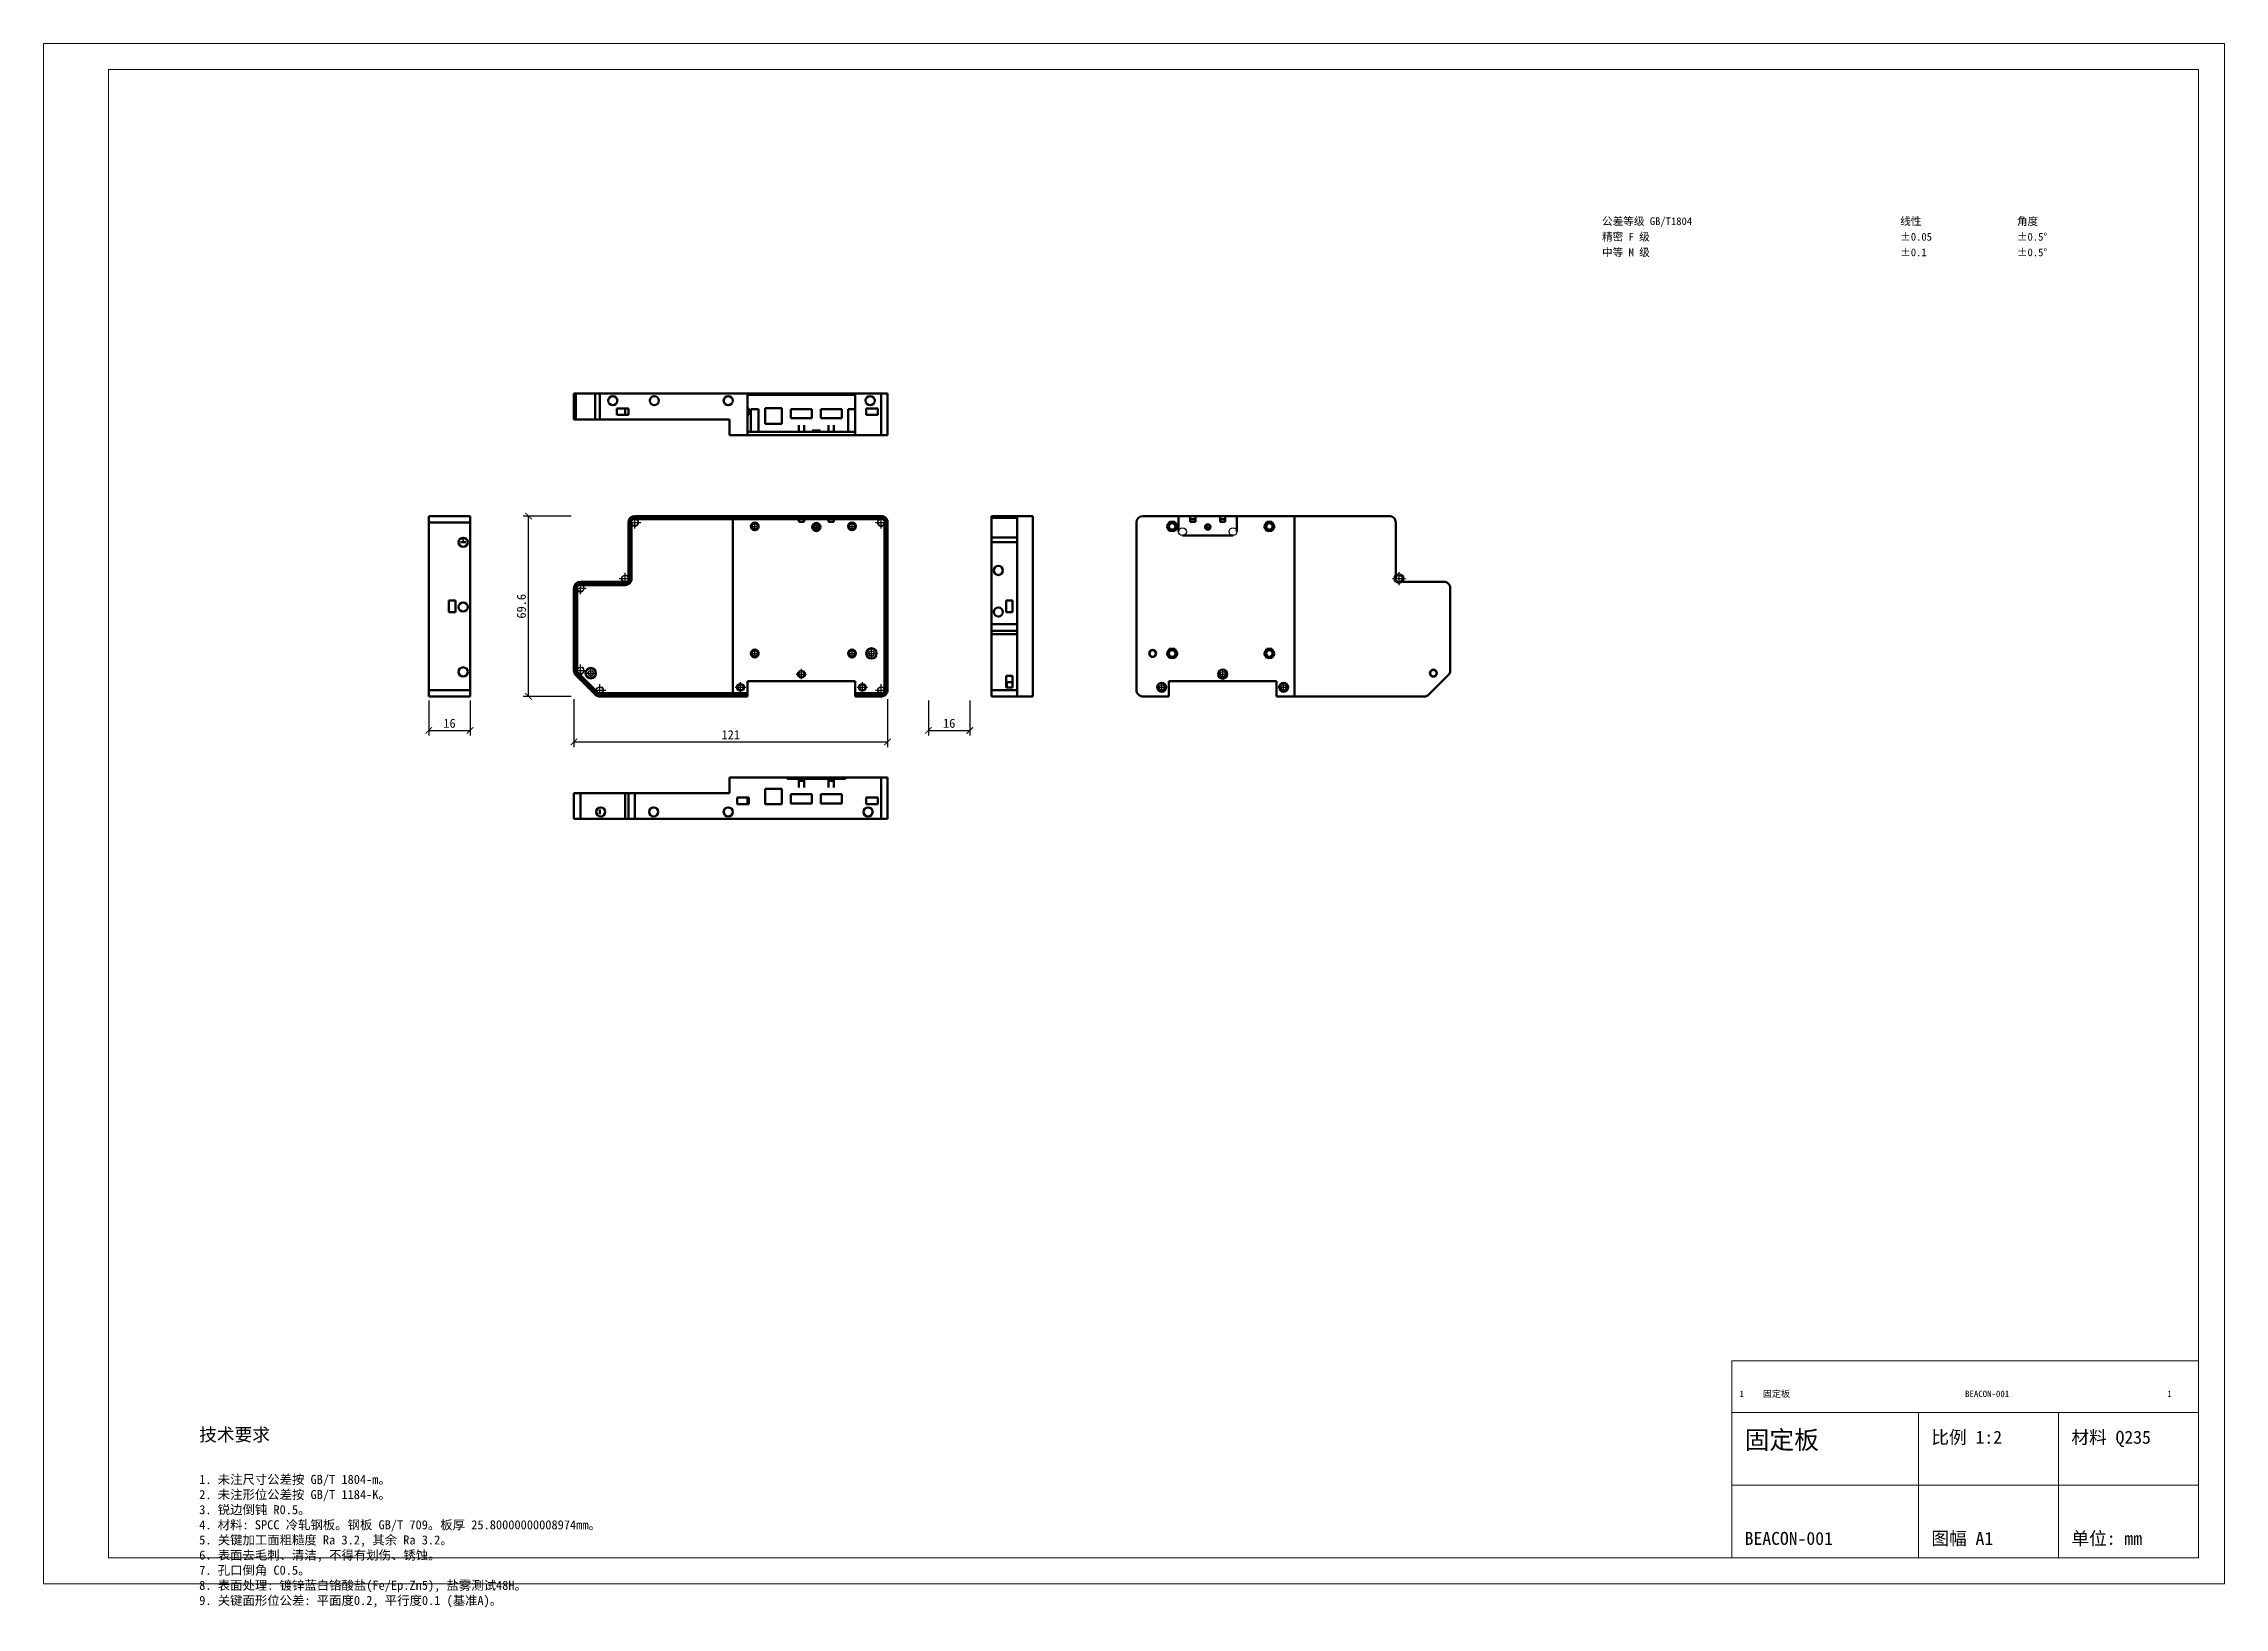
# Model space of a CAD drawing. Header units: metres. Extents: x 0 to 841, y -9 to 594.
import ezdxf

# ---------------------------------------------------------------- set-up
doc = ezdxf.new("R2010")
doc.units = ezdxf.units.M
for name, color, linetype, lineweight in [('BOM', 7, 'CONTINUOUS', 13), ('DIM', 2, 'CONTINUOUS', 18), ('FRAME', 7, 'CONTINUOUS', 13), ('HOLE', 7, 'CONTINUOUS', 50), ('OUTLINE', 7, 'CONTINUOUS', 50), ('TECH', 5, 'CONTINUOUS', 13), ('TEXT', 7, 'CONTINUOUS', 13), ('TITLE', 7, 'CONTINUOUS', 13)]:
    doc.layers.add(name, color=color, linetype=linetype, lineweight=lineweight)
doc.styles.add('SimSun', font='simsun.ttc')
doc.dimstyles.new('GB_DIM', dxfattribs={"dimtxt": 3.5, "dimasz": 2.5, "dimexe": 2, "dimexo": 1, "dimgap": 1, "dimtad": 1, "dimdec": 1, "dimzin": 12, "dimdsep": 46, "dimtxsty": 'SimSun', "dimblk": 'ARCHTICK', "dimcen": 2.5, "dimclrd": 2, "dimclre": 2, "dimclrt": 7, "dimadec": 0, "dimazin": 3, "dimtfac": 1, "dimtmove": 2, "dimatfit": 3})

# ---------------------------------------------------------------- blocks, each defined once
blk = doc.blocks.new('_ARCHTICK')
at = {"color": 0, "linetype": 'BYBLOCK', "const_width": 0.15}
blk.add_lwpolyline([(-0.5, -0.5), (0.5, 0.5)], dxfattribs=at)

msp = doc.modelspace()

# ---------------------------------------------------------------- linework, layer by layer
for centre, radius in [((228, 409.3), 1.25), ((274.25, 407.8), 1), ((298, 407.55), 1.125), ((298, 407.55), 0.75), ((311.75, 407.8), 1), ((323, 409.3), 1.25), ((439.2, 405.8), 1.5), ((448.95, 407.55), 0.75), ((458.7, 405.8), 1.5), ((224.25, 387.7), 1.25), ((522.7, 387.7), 1.875), ((522.7, 387.7), 1.25), ((207, 383.95), 1.25), ((207, 352.225), 1.25), ((274.25, 358.8), 1), ((311.75, 358.8), 1), ((319.25, 358.8), 1), ((211, 351.2), 1), ((214.5245, 344.7), 1.25), ((268.75, 345.75), 1.5), ((268.75, 345.75), 1), ((292.25, 350.8255), 1.5), ((292.25, 350.8255), 1), ((315.75, 345.75), 1.5), ((315.75, 345.75), 1), ((323, 344.7), 1.25), ((431.2, 345.75), 1), ((454.7, 350.8255), 1), ((478.2, 345.75), 1)]:
    msp.add_circle(centre, radius)
for centre, radius in [((228, 409.3), 1.4375), ((274.25, 407.8), 1.15), ((298, 407.55), 0.8625), ((311.75, 407.8), 1.15), ((323, 409.3), 1.4375), ((448.95, 407.55), 0.8625), ((224.25, 387.7), 1.4375), ((522.7, 387.7), 1.4375), ((207, 383.95), 1.4375), ((207, 352.225), 1.4375), ((274.25, 358.8), 1.15), ((311.75, 358.8), 1.15), ((319.25, 358.8), 1.1), ((211, 351.2), 1.1), ((214.5245, 344.7), 1.4375), ((268.75, 345.75), 1.15), ((292.25, 350.8255), 1.15), ((315.75, 345.75), 1.15), ((323, 344.7), 1.4375), ((431.2, 345.75), 1.15), ((454.7, 350.8255), 1.15), ((478.2, 345.75), 1.15)]:
    msp.add_arc(centre, radius, 150, 60)
at = {"layer": 'BOM'}
msp.add_lwpolyline([(651, 66), (831, 66), (831, 86), (651, 86)], close=True, dxfattribs=at)
at = {"layer": 'FRAME'}
for points in [[(0, 0), (841, 0), (841, 594), (0, 594)], [(25, 10), (831, 10), (831, 584), (25, 584)]]:
    msp.add_lwpolyline(points, close=True, dxfattribs=at)
at = {"layer": 'HOLE'}
for centre, radius in [((274.25, 407.8), 1.5), ((274.25, 407.8), 1.25), ((311.75, 407.8), 1.5), ((311.75, 407.8), 1.25), ((435.2, 407.8), 1.25), ((448.95, 407.55), 1), ((472.7, 407.8), 1.25), ((274.25, 358.8), 1.5), ((274.25, 358.8), 1.25), ((311.75, 358.8), 1.5), ((311.75, 358.8), 1.25), ((427.7, 358.8), 1.25), ((435.2, 358.8), 1.25), ((472.7, 358.8), 1.25), ((535.95, 351.2), 1.25)]:
    msp.add_circle(centre, radius, dxfattribs=at)
at = {"layer": 'OUTLINE'}
for p, q in [((204.5, 449.05), (204.5, 459)), ((212.757, 459), (205.232, 459)), ((205.232, 459), (205.232, 449.05)), ((212.757, 449.05), (212.757, 459)), ((214.5245, 459), (271.5, 459)), ((214.5245, 459), (214.5245, 449.05)), ((313, 459), (228, 459)), ((271.5, 443.05), (271.5, 459)), ((313, 458.5), (271.5, 458.5)), ((313, 459), (323, 459)), ((313, 443.05), (313, 459)), ((323, 443.05), (323, 459)), ((325.5, 459), (325.5, 443.05)), ((205.232, 449.05), (212.757, 449.05)), ((264.5, 449.05), (214.5245, 449.05)), ((221, 453.3), (221, 450.8)), ((225.5, 453.3), (221, 453.3)), ((221, 450.8), (225.5, 450.8)), ((224.25, 450.8), (224.25, 453.3)), ((225.5, 450.8), (225.5, 453.3)), ((264.5, 443.05), (264.5, 449.05)), ((272, 453.3), (271.5, 453.3)), ((271.5, 450.8), (272, 450.8)), ((272, 450.8), (272, 453.3)), ((272.75, 444.3), (272.75, 453.05)), ((275.75, 444.3), (275.75, 453.05)), ((278.25, 447.35), (278.25, 453.35)), ((278.25, 453.35), (284.75, 453.35)), ((284.75, 447.35), (278.25, 447.35)), ((284.75, 453.35), (284.75, 447.35)), ((288.2, 453.04), (296.3, 453.04)), ((288.2, 449.5), (288.2, 453.04)), ((296.3, 449.5), (288.2, 449.5)), ((291.25, 444.3), (291.25, 446.9)), ((293.25, 446.9), (293.25, 444.3)), ((296.3, 453.04), (296.3, 449.5)), ((299.7, 453.04), (307.8, 453.04)), ((299.7, 449.5), (299.7, 453.04)), ((307.8, 449.5), (299.7, 449.5)), ((302.75, 444.3), (302.75, 446.9)), ((304.75, 446.9), (304.75, 444.3)), ((307.8, 453.04), (307.8, 449.5)), ((310.25, 444.3), (310.25, 453.05)), ((321.75, 453.3), (317.25, 453.3)), ((317.25, 450.8), (317.25, 453.3)), ((321.75, 450.8), (317.25, 450.8)), ((321.75, 453.3), (321.75, 450.8)), ((264.5, 443.05), (271.5, 443.05)), ((313, 444.3), (271.5, 444.3)), ((313, 443.05), (271.5, 443.05)), ((296.425, 444.3), (296.425, 444.65)), ((299.575, 444.3), (299.575, 444.65)), ((313, 443.05), (323, 443.05)), ((148.55, 411.8), (164.5, 411.8)), ((148.55, 344.7), (148.55, 409.3)), ((164.5, 409.3), (148.55, 409.3)), ((164.5, 409.3), (164.5, 344.7)), ((225.5, 387.7), (225.5, 409.3)), ((226.25, 409.3), (226.25, 387.7)), ((226.75, 409.3), (226.25, 409.3)), ((226.75, 409.3), (226.75, 387.7)), ((228, 411.8), (323, 411.8)), ((323, 411.05), (228, 411.05)), ((228, 411.05), (228, 410.55)), ((323, 410.55), (228, 410.55)), ((265.75, 343.45), (265.75, 410.55)), ((291.25, 410.55), (291.25, 409.55)), ((293.25, 409.55), (291.25, 409.55)), ((293.25, 410.55), (293.25, 409.55)), ((302.75, 410.55), (302.75, 409.55)), ((304.75, 409.55), (302.75, 409.55)), ((304.75, 410.55), (304.75, 409.55)), ((323, 410.55), (323, 411.05)), ((324.25, 344.7), (324.25, 409.3)), ((324.75, 409.3), (324.25, 409.3)), ((324.75, 344.7), (324.75, 409.3)), ((325.5, 344.7), (325.5, 409.3)), ((365.5, 411.8), (375.45, 411.8)), ((365.5, 411.0675), (365.5, 403.543)), ((375.45, 411.0675), (365.5, 411.0675)), ((381.45, 411.8), (375.45, 411.8)), ((375.45, 403.543), (375.45, 411.0675)), ((381.45, 411.8), (381.45, 342.2)), ((421.45, 409.3), (421.45, 344.7)), ((423.95, 411.8), (437.7, 411.8)), ((434.1905, 409.55), (433.1805, 407.8)), ((433.1805, 407.8), (434.1905, 406.05)), ((436.209, 409.55), (434.1905, 409.55)), ((434.1905, 406.05), (436.209, 406.05)), ((437.2235, 407.8), (436.209, 409.55)), ((436.209, 406.05), (437.2235, 407.8)), ((437.7, 411.8), (437.7, 405.8)), ((442.2, 411.8), (437.7, 411.8)), ((439.2, 404.3), (458.7, 404.3)), ((442.2, 411.8), (442.2, 409.55)), ((442.2, 409.55), (444.2, 409.55)), ((444.2, 411.8), (444.2, 409.55)), ((453.7, 411.8), (444.2, 411.8)), ((453.7, 411.8), (453.7, 409.55)), ((453.7, 409.55), (455.7, 409.55)), ((455.7, 411.8), (455.7, 409.55)), ((460.2, 411.8), (455.7, 411.8)), ((460.2, 411.8), (460.2, 405.8)), ((460.2, 411.8), (482.45, 411.8)), ((471.6905, 409.55), (470.6805, 407.8)), ((470.6805, 407.8), (471.6905, 406.05)), ((473.709, 409.55), (471.6905, 409.55)), ((471.6905, 406.05), (473.709, 406.05)), ((474.7235, 407.8), (473.709, 409.55)), ((473.709, 406.05), (474.7235, 407.8)), ((482.45, 342.2), (482.45, 411.8)), ((518.95, 411.8), (482.45, 411.8)), ((521.45, 387.7), (521.45, 409.3)), ((162.797, 401.775), (160.803, 401.775)), ((161.5165, 402.659), (162.0835, 402.659)), ((365.5, 403.543), (375.45, 403.543)), ((365.5, 401.775), (365.5, 370.05)), ((375.45, 401.775), (365.5, 401.775)), ((375.45, 401.775), (375.45, 370.05)), ((226.25, 387.7), (226.75, 387.7)), ((156.3, 374.75), (156.3, 379.25)), ((156.3, 379.25), (158.8, 379.25)), ((158.8, 374.75), (158.8, 379.25)), ((204.5, 352.225), (204.5, 383.95)), ((205.25, 383.95), (205.25, 352.225)), ((205.75, 383.95), (205.25, 383.95)), ((205.75, 383.95), (205.75, 352.225)), ((207, 386.45), (224.25, 386.45)), ((224.25, 385.7), (207, 385.7)), ((207, 385.7), (207, 385.2)), ((224.25, 385.2), (207, 385.2)), ((224.25, 385.2), (224.25, 385.7)), ((371.2, 379.25), (373.7, 379.25)), ((371.2, 374.75), (371.2, 379.25)), ((373.7, 379.25), (373.7, 374.75)), ((539.95, 386.45), (522.7, 386.45)), ((542.45, 352.225), (542.45, 383.95)), ((158.8, 374.75), (156.3, 374.75)), ((365.5, 370.05), (375.45, 370.05)), ((373.7, 374.75), (371.2, 374.75)), ((375.45, 367.55), (365.5, 367.55)), ((365.5, 366.3), (365.5, 344.7)), ((375.45, 366.3), (365.5, 366.3)), ((375.45, 366.3), (375.45, 344.7)), ((434.1905, 360.55), (433.1805, 358.8)), ((433.1805, 358.8), (434.1905, 357.05)), ((436.209, 360.55), (434.1905, 360.55)), ((434.1905, 357.05), (436.209, 357.05)), ((437.2235, 358.8), (436.209, 360.55)), ((436.209, 357.05), (437.2235, 358.8)), ((471.6905, 360.55), (470.6805, 358.8)), ((470.6805, 358.8), (471.6905, 357.05)), ((473.709, 360.55), (471.6905, 360.55)), ((471.6905, 357.05), (473.709, 357.05)), ((474.7235, 358.8), (473.709, 360.55)), ((473.709, 357.05), (474.7235, 358.8)), ((212.757, 342.9325), (205.232, 350.457)), ((205.25, 352.225), (205.75, 352.225)), ((206.116, 351.341), (205.7625, 350.9875)), ((205.7625, 350.9875), (213.2875, 343.463)), ((206.116, 351.341), (213.641, 343.8165)), ((271.5, 348.1005), (271.5, 343.45)), ((313, 348.1005), (271.5, 348.1005)), ((313, 348.1005), (313, 343.45)), ((373.7, 350.2), (371.2, 350.2)), ((371.2, 350.2), (371.2, 345.7)), ((371.2, 345.7), (373.7, 345.7)), ((373.7, 347.7), (371.45, 347.7)), ((373.7, 345.7), (373.7, 350.2)), ((433.95, 348.1005), (475.45, 348.1005)), ((433.95, 348.1005), (433.95, 342.2)), ((475.45, 348.1005), (475.45, 342.2)), ((541.718, 350.457), (534.193, 342.9325)), ((148.55, 344.7), (164.5, 344.7)), ((164.5, 342.2), (148.55, 342.2)), ((213.2875, 343.463), (213.641, 343.8165)), ((214.5245, 343.45), (271.5, 343.45)), ((214.5245, 343.45), (214.5245, 342.95)), ((214.5245, 342.95), (271.5, 342.95)), ((214.5245, 342.2), (271.5, 342.2)), ((271.5, 342.95), (271.5, 343.45)), ((271.5, 342.2), (271.5, 342.95)), ((313, 343.45), (323, 343.45)), ((313, 343.45), (313, 342.95)), ((313, 342.95), (313, 342.2)), ((313, 342.95), (323, 342.95)), ((313, 342.2), (323, 342.2)), ((323, 342.95), (323, 343.45)), ((324.25, 344.7), (324.75, 344.7)), ((365.5, 344.7), (375.45, 344.7)), ((375.45, 342.2), (365.5, 342.2)), ((381.45, 342.2), (375.45, 342.2)), ((433.95, 342.2), (423.95, 342.2)), ((482.45, 342.2), (475.45, 342.2)), ((482.45, 342.2), (532.4255, 342.2)), ((204.5, 295), (204.5, 304.95)), ((207, 304.95), (224.25, 304.95)), ((207, 304.95), (207, 295)), ((224.25, 295), (224.25, 304.95)), ((225.5, 295), (225.5, 304.95)), ((228, 304.95), (264.5, 304.95)), ((228, 304.95), (228, 295)), ((286.75, 310.95), (264.5, 310.95)), ((264.5, 310.95), (264.5, 304.95)), ((267.5, 303.2), (267.5, 300.7)), ((272, 303.2), (267.5, 303.2)), ((271.5, 300.7), (271.5, 303.2)), ((272, 300.7), (272, 303.2)), ((278.25, 306.65), (278.25, 300.65)), ((284.75, 306.65), (278.25, 306.65)), ((284.75, 300.65), (284.75, 306.65)), ((286.75, 310.95), (286.75, 310.45)), ((286.75, 310.45), (291.25, 310.45)), ((296.3, 304.5), (288.2, 304.5)), ((288.2, 304.5), (288.2, 300.96)), ((307.75, 310.95), (288.25, 310.95)), ((288.25, 310.95), (288.25, 310.45)), ((293.25, 310.45), (291.25, 310.45)), ((291.25, 310.45), (291.25, 307.1)), ((293.25, 309.7), (291.25, 309.7)), ((293.25, 310.45), (302.75, 310.45)), ((293.25, 307.1), (293.25, 310.45)), ((296.3, 300.96), (296.3, 304.5)), ((307.8, 304.5), (299.7, 304.5)), ((299.7, 304.5), (299.7, 300.96)), ((304.75, 310.45), (302.75, 310.45)), ((302.75, 310.45), (302.75, 307.1)), ((304.75, 309.7), (302.75, 309.7)), ((304.75, 310.45), (309.25, 310.45)), ((304.75, 307.1), (304.75, 310.45)), ((307.75, 310.45), (307.75, 310.95)), ((307.8, 300.96), (307.8, 304.5)), ((323, 310.95), (309.25, 310.95)), ((309.25, 310.95), (309.25, 310.45)), ((317.25, 300.7), (317.25, 303.2)), ((317.25, 303.2), (321.75, 303.2)), ((321.75, 303.2), (321.75, 300.7)), ((323, 295), (323, 310.95)), ((325.5, 310.95), (325.5, 295)), ((207, 295), (224.25, 295)), ((214.5245, 298.6455), (214.5245, 296.7545)), ((228, 295), (323, 295)), ((267.5, 300.7), (272, 300.7)), ((278.25, 300.65), (284.75, 300.65)), ((288.2, 300.96), (296.3, 300.96)), ((299.7, 300.96), (307.8, 300.96)), ((321.75, 300.7), (317.25, 300.7))]:
    msp.add_line(p, q, dxfattribs=at)
for centre, radius in [((219.5, 456.3), 1.751), ((235.5, 456.3), 1.751), ((264, 456.3), 1.751), ((318.75, 456.3), 1.751), ((298, 407.55), 1.575), ((298, 407.55), 1.425), ((448.95, 407.55), 1.055), ((161.8, 401.7), 1.751), ((368.2, 390.8), 1.751), ((161.8, 376.7), 1.751), ((368.2, 374.8), 1.751), ((161.8, 351.7), 1.751), ((319.25, 358.8), 2), ((427.7, 358.8), 1.35), ((211, 351.2), 2), ((431.2, 345.75), 1.7525), ((454.7, 350.8255), 1.7525), ((478.2, 345.75), 1.7525), ((535.95, 351.2), 1.35), ((214.85, 297.7), 1.751), ((235.25, 297.7), 1.751), ((264, 297.7), 1.751), ((317.973, 297.7), 1.751)]:
    msp.add_circle(centre, radius, dxfattribs=at)
for centre, radius, start, end in [((228, 409.3), 2.5, 90.0002105, 179.999848), ((228, 409.3), 1.75, 90.0002105, 179.999848), ((323, 409.3), 2.5, 0, 90.0002105), ((323, 409.3), 1.75, 0, 90.0002105), ((423.95, 409.3), 2.5, 90.0002105, 179.999848), ((518.95, 409.3), 2.5, 0, 90.0002105), ((224.25, 387.7), 2, -90.0002105, 0), ((224.25, 387.7), 2.5, -90.0002105, 0), ((207, 383.95), 2.5, 90.0002105, 179.999848), ((207, 383.95), 1.75, 90.0002105, 179.999848), ((539.95, 383.95), 2.5, 0, 90.0002105), ((207, 352.225), 2.5, 179.999848, 224.9999532), ((207, 352.225), 1.75, -179.999848, -134.9997427), ((539.95, 352.225), 2.5, -45.0001052, 0), ((214.5245, 344.7), 2.5, -134.9997427, -90.0002105), ((214.5245, 344.7), 1.75, -134.9997427, -90.0002105), ((323, 344.7), 2.5, -90.0002105, 0), ((323, 344.7), 1.75, -90.0002105, 0), ((423.95, 344.7), 2.5, 179.999848, 270.0000584), ((532.4255, 344.7), 2.5, -90.0002105, -45.0001052)]:
    msp.add_arc(centre, radius, start, end, dxfattribs=at)
for points in [[(205.232, 459), (205.176, 459), (205.121, 459), (205.068, 459), (205.0175, 459), (204.968, 459), (204.922, 459), (204.8775, 459), (204.8355, 459), (204.796, 459), (204.7585, 459), (204.7235, 459), (204.6905, 459), (204.661, 459), (204.633, 459), (204.6085, 459), (204.586, 459), (204.5655, 459), (204.549, 459), (204.5335, 459), (204.5225, 459), (204.513, 459), (204.506, 459), (204.5025, 459), (204.5, 459)], [(214.5245, 459), (214.443, 459), (214.3615, 459), (214.28, 459), (214.1985, 459), (214.1175, 459), (214.037, 459), (213.957, 459), (213.878, 459), (213.7995, 459), (213.7215, 459), (213.6445, 459), (213.568, 459), (213.4935, 459), (213.4195, 459), (213.3465, 459), (213.275, 459), (213.2045, 459), (213.1365, 459), (213.0685, 459), (213.0035, 459), (212.939, 459), (212.8765, 459), (212.8165, 459), (212.757, 459)], [(325.5, 459), (325.491, 459), (325.4765, 459), (325.449, 459), (325.4115, 459), (325.366, 459), (325.306, 459), (325.241, 459), (325.162, 459), (325.0765, 459), (324.9815, 459), (324.8765, 459), (324.768, 459), (324.646, 459), (324.5205, 459), (324.387, 459), (324.2485, 459), (324.105, 459), (323.955, 459), (323.803, 459), (323.646, 459), (323.487, 459), (323.326, 459), (323.1635, 459), (323, 459)], [(204.5, 449.05), (204.5025, 449.05), (204.506, 449.05), (204.513, 449.05), (204.5225, 449.05), (204.5335, 449.05), (204.549, 449.05), (204.5655, 449.05), (204.586, 449.05), (204.6085, 449.05), (204.633, 449.05), (204.661, 449.05), (204.6905, 449.05), (204.7235, 449.05), (204.7585, 449.05), (204.796, 449.05), (204.8355, 449.05), (204.8775, 449.05), (204.922, 449.05), (204.968, 449.05), (205.0175, 449.05), (205.068, 449.05), (205.121, 449.05), (205.176, 449.05), (205.232, 449.05)], [(212.757, 449.05), (212.8165, 449.05), (212.8765, 449.05), (212.939, 449.05), (213.0035, 449.05), (213.0685, 449.05), (213.1365, 449.05), (213.2045, 449.05), (213.275, 449.05), (213.3465, 449.05), (213.4195, 449.05), (213.4935, 449.05), (213.568, 449.05), (213.6445, 449.05), (213.7215, 449.05), (213.7995, 449.05), (213.878, 449.05), (213.957, 449.05), (214.037, 449.05), (214.1175, 449.05), (214.1985, 449.05), (214.28, 449.05), (214.3615, 449.05), (214.443, 449.05), (214.5245, 449.05)], [(274.25, 453.05), (274.152, 453.05), (274.0545, 453.05), (273.9575, 453.05), (273.8625, 453.05), (273.768, 453.05), (273.677, 453.05), (273.587, 453.05), (273.501, 453.05), (273.4175, 453.05), (273.3375, 453.05), (273.2625, 453.05), (273.1895, 453.05), (273.124, 453.05), (273.061, 453.05), (273.004, 453.05), (272.953, 453.05), (272.9055, 453.05), (272.8665, 453.05), (272.8305, 453.05), (272.803, 453.05), (272.7805, 453.05), (272.764, 453.05), (272.7555, 453.05), (272.75, 453.05)], [(275.75, 453.05), (275.7445, 453.05), (275.736, 453.05), (275.7195, 453.05), (275.697, 453.05), (275.6695, 453.05), (275.6335, 453.05), (275.5945, 453.05), (275.547, 453.05), (275.496, 453.05), (275.439, 453.05), (275.376, 453.05), (275.3105, 453.05), (275.2375, 453.05), (275.1625, 453.05), (275.0825, 453.05), (274.999, 453.05), (274.913, 453.05), (274.823, 453.05), (274.732, 453.05), (274.6375, 453.05), (274.5425, 453.05), (274.4455, 453.05), (274.348, 453.05), (274.25, 453.05)], [(311.75, 453.05), (311.652, 453.05), (311.5545, 453.05), (311.4575, 453.05), (311.3625, 453.05), (311.268, 453.05), (311.177, 453.05), (311.087, 453.05), (311.001, 453.05), (310.9175, 453.05), (310.8375, 453.05), (310.7625, 453.05), (310.6895, 453.05), (310.624, 453.05), (310.561, 453.05), (310.504, 453.05), (310.453, 453.05), (310.4055, 453.05), (310.3665, 453.05), (310.3305, 453.05), (310.303, 453.05), (310.2805, 453.05), (310.264, 453.05), (310.2555, 453.05), (310.25, 453.05)], [(313, 453.05), (312.964, 453.05), (312.9275, 453.05), (312.888, 453.05), (312.847, 453.05), (312.8045, 453.05), (312.7595, 453.05), (312.7135, 453.05), (312.6655, 453.05), (312.616, 453.05), (312.565, 453.05), (312.5125, 453.05), (312.4595, 453.05), (312.404, 453.05), (312.3485, 453.05), (312.2915, 453.05), (312.2335, 453.05), (312.175, 453.05), (312.1155, 453.05), (312.0555, 453.05), (311.995, 453.05), (311.934, 453.05), (311.873, 453.05), (311.8115, 453.05), (311.75, 453.05)], [(298, 444.65), (297.897, 444.65), (297.7945, 444.65), (297.693, 444.65), (297.593, 444.65), (297.494, 444.65), (297.398, 444.65), (297.304, 444.65), (297.2135, 444.65), (297.126, 444.65), (297.042, 444.65), (296.963, 444.65), (296.8865, 444.65), (296.8175, 444.65), (296.7515, 444.65), (296.692, 444.65), (296.638, 444.65), (296.588, 444.65), (296.547, 444.65), (296.5095, 444.65), (296.481, 444.65), (296.457, 444.65), (296.44, 444.65), (296.431, 444.65), (296.425, 444.65)], [(298, 444.8), (297.907, 444.8), (297.814, 444.8), (297.7225, 444.8), (297.6315, 444.8), (297.542, 444.8), (297.4555, 444.8), (297.37, 444.8), (297.2885, 444.8), (297.2095, 444.8), (297.133, 444.8), (297.062, 444.8), (296.9925, 444.8), (296.9305, 444.8), (296.8705, 444.8), (296.8165, 444.8), (296.7675, 444.8), (296.7225, 444.8), (296.6855, 444.8), (296.6515, 444.8), (296.6255, 444.8), (296.604, 444.8), (296.5885, 444.8), (296.58, 444.8), (296.575, 444.8)], [(298.75, 444.8), (298.739, 444.8), (298.722, 444.8), (298.6895, 444.8), (298.646, 444.8), (298.594, 444.8), (298.527, 444.8), (298.456, 444.8), (298.373, 444.8), (298.286, 444.8), (298.1935, 444.8), (298.0975, 444.8), (298, 444.8), (297.9025, 444.8), (297.8065, 444.8), (297.714, 444.8), (297.627, 444.8), (297.544, 444.8), (297.473, 444.8), (297.406, 444.8), (297.354, 444.8), (297.3105, 444.8), (297.278, 444.8), (297.261, 444.8), (297.25, 444.8)], [(297.25, 444.8), (297.261, 444.8), (297.278, 444.8), (297.3105, 444.8), (297.354, 444.8), (297.406, 444.8), (297.473, 444.8), (297.544, 444.8), (297.627, 444.8), (297.714, 444.8), (297.8065, 444.8), (297.9025, 444.8), (298, 444.8), (298.0975, 444.8), (298.1935, 444.8), (298.286, 444.8), (298.373, 444.8), (298.456, 444.8), (298.527, 444.8), (298.594, 444.8), (298.646, 444.8), (298.6895, 444.8), (298.722, 444.8), (298.739, 444.8), (298.75, 444.8)], [(299.425, 444.8), (299.42, 444.8), (299.4115, 444.8), (299.396, 444.8), (299.3745, 444.8), (299.3485, 444.8), (299.3145, 444.8), (299.2775, 444.8), (299.2325, 444.8), (299.1835, 444.8), (299.1295, 444.8), (299.0695, 444.8), (299.0075, 444.8), (298.938, 444.8), (298.867, 444.8), (298.7905, 444.8), (298.7115, 444.8), (298.63, 444.8), (298.5445, 444.8), (298.458, 444.8), (298.3685, 444.8), (298.2775, 444.8), (298.186, 444.8), (298.093, 444.8), (298, 444.8)], [(299.575, 444.65), (299.569, 444.65), (299.56, 444.65), (299.543, 444.65), (299.519, 444.65), (299.4905, 444.65), (299.453, 444.65), (299.412, 444.65), (299.362, 444.65), (299.308, 444.65), (299.2485, 444.65), (299.1825, 444.65), (299.1135, 444.65), (299.037, 444.65), (298.958, 444.65), (298.874, 444.65), (298.7865, 444.65), (298.696, 444.65), (298.602, 444.65), (298.506, 444.65), (298.407, 444.65), (298.307, 444.65), (298.2055, 444.65), (298.103, 444.65), (298, 444.65)], [(323, 443.05), (323.1635, 443.05), (323.326, 443.05), (323.487, 443.05), (323.646, 443.05), (323.803, 443.05), (323.955, 443.05), (324.105, 443.05), (324.2485, 443.05), (324.387, 443.05), (324.5205, 443.05), (324.646, 443.05), (324.768, 443.05), (324.8765, 443.05), (324.9815, 443.05), (325.0765, 443.05), (325.162, 443.05), (325.241, 443.05), (325.306, 443.05), (325.366, 443.05), (325.4115, 443.05), (325.449, 443.05), (325.4765, 443.05), (325.491, 443.05), (325.5, 443.05)], [(148.55, 411.8), (148.55, 411.7905), (148.55, 411.776), (148.55, 411.749), (148.55, 411.711), (148.55, 411.666), (148.55, 411.606), (148.55, 411.541), (148.55, 411.462), (148.55, 411.376), (148.55, 411.2815), (148.55, 411.1765), (148.55, 411.0675), (148.55, 410.9455), (148.55, 410.8205), (148.55, 410.687), (148.55, 410.548), (148.55, 410.405), (148.55, 410.255), (148.55, 410.103), (148.55, 409.946), (148.55, 409.787), (148.55, 409.626), (148.55, 409.463), (148.55, 409.3)], [(164.5, 409.3), (164.5, 409.463), (164.5, 409.626), (164.5, 409.787), (164.5, 409.946), (164.5, 410.103), (164.5, 410.255), (164.5, 410.405), (164.5, 410.548), (164.5, 410.687), (164.5, 410.8205), (164.5, 410.9455), (164.5, 411.0675), (164.5, 411.1765), (164.5, 411.2815), (164.5, 411.376), (164.5, 411.462), (164.5, 411.541), (164.5, 411.606), (164.5, 411.666), (164.5, 411.711), (164.5, 411.749), (164.5, 411.776), (164.5, 411.7905), (164.5, 411.8)], [(365.5, 411.8), (365.5, 411.7975), (365.5, 411.794), (365.5, 411.787), (365.5, 411.7775), (365.5, 411.766), (365.5, 411.751), (365.5, 411.734), (365.5, 411.714), (365.5, 411.6915), (365.5, 411.6665), (365.5, 411.6385), (365.5, 411.6095), (365.5, 411.576), (365.5, 411.5415), (365.5, 411.504), (365.5, 411.464), (365.5, 411.4225), (365.5, 411.3775), (365.5, 411.3315), (365.5, 411.2825), (365.5, 411.232), (365.5, 411.179), (365.5, 411.124), (365.5, 411.0675)], [(375.45, 411.0675), (375.45, 411.124), (375.45, 411.179), (375.45, 411.232), (375.45, 411.2825), (375.45, 411.3315), (375.45, 411.3775), (375.45, 411.4225), (375.45, 411.464), (375.45, 411.504), (375.45, 411.5415), (375.45, 411.576), (375.45, 411.6095), (375.45, 411.6385), (375.45, 411.6665), (375.45, 411.6915), (375.45, 411.714), (375.45, 411.734), (375.45, 411.751), (375.45, 411.766), (375.45, 411.7775), (375.45, 411.787), (375.45, 411.794), (375.45, 411.7975), (375.45, 411.8)], [(444.2, 411.8), (444.1855, 411.8), (444.1625, 411.8), (444.1195, 411.8), (444.0615, 411.8), (443.992, 411.8), (443.9025, 411.8), (443.8075, 411.8), (443.697, 411.8), (443.581, 411.8), (443.4575, 411.8), (443.33, 411.8), (443.2, 411.8), (443.07, 411.8), (442.9425, 411.8), (442.819, 411.8), (442.703, 411.8), (442.5925, 411.8), (442.4975, 411.8), (442.408, 411.8), (442.3385, 411.8), (442.2805, 411.8), (442.2375, 411.8), (442.2145, 411.8), (442.2, 411.8)], [(444.2, 410.55), (444.1855, 410.55), (444.1625, 410.55), (444.1195, 410.55), (444.0615, 410.55), (443.992, 410.55), (443.9025, 410.55), (443.8075, 410.55), (443.697, 410.55), (443.581, 410.55), (443.4575, 410.55), (443.33, 410.55), (443.2, 410.55), (443.07, 410.55), (442.9425, 410.55), (442.819, 410.55), (442.703, 410.55), (442.5925, 410.55), (442.4975, 410.55), (442.408, 410.55), (442.3385, 410.55), (442.2805, 410.55), (442.2375, 410.55), (442.2145, 410.55), (442.2, 410.55)], [(455.7, 411.8), (455.6855, 411.8), (455.6625, 411.8), (455.6195, 411.8), (455.5615, 411.8), (455.492, 411.8), (455.4025, 411.8), (455.3075, 411.8), (455.197, 411.8), (455.081, 411.8), (454.9575, 411.8), (454.83, 411.8), (454.7, 411.8), (454.57, 411.8), (454.4425, 411.8), (454.319, 411.8), (454.203, 411.8), (454.0925, 411.8), (453.9975, 411.8), (453.908, 411.8), (453.8385, 411.8), (453.7805, 411.8), (453.7375, 411.8), (453.7145, 411.8), (453.7, 411.8)], [(455.7, 410.55), (455.6855, 410.55), (455.6625, 410.55), (455.6195, 410.55), (455.5615, 410.55), (455.492, 410.55), (455.4025, 410.55), (455.3075, 410.55), (455.197, 410.55), (455.081, 410.55), (454.9575, 410.55), (454.83, 410.55), (454.7, 410.55), (454.57, 410.55), (454.4425, 410.55), (454.319, 410.55), (454.203, 410.55), (454.0925, 410.55), (453.9975, 410.55), (453.908, 410.55), (453.8385, 410.55), (453.7805, 410.55), (453.7375, 410.55), (453.7145, 410.55), (453.7, 410.55)], [(365.5, 403.543), (365.5, 403.4835), (365.5, 403.423), (365.5, 403.3605), (365.5, 403.2965), (365.5, 403.231), (365.5, 403.1635), (365.5, 403.095), (365.5, 403.0245), (365.5, 402.953), (365.5, 402.8805), (365.5, 402.8065), (365.5, 402.732), (365.5, 402.6555), (365.5, 402.5785), (365.5, 402.5005), (365.5, 402.422), (365.5, 402.3425), (365.5, 402.2625), (365.5, 402.182), (365.5, 402.101), (365.5, 402.02), (365.5, 401.9385), (365.5, 401.857), (365.5, 401.775)], [(375.45, 401.775), (375.45, 401.857), (375.45, 401.9385), (375.45, 402.02), (375.45, 402.101), (375.45, 402.182), (375.45, 402.2625), (375.45, 402.3425), (375.45, 402.422), (375.45, 402.5005), (375.45, 402.5785), (375.45, 402.6555), (375.45, 402.732), (375.45, 402.8065), (375.45, 402.8805), (375.45, 402.953), (375.45, 403.0245), (375.45, 403.095), (375.45, 403.1635), (375.45, 403.231), (375.45, 403.2965), (375.45, 403.3605), (375.45, 403.423), (375.45, 403.4835), (375.45, 403.543)], [(365.5, 370.05), (365.5, 369.8865), (365.5, 369.724), (365.5, 369.563), (365.5, 369.404), (365.5, 369.247), (365.5, 369.095), (365.5, 368.945), (365.5, 368.8015), (365.5, 368.663), (365.5, 368.5295), (365.5, 368.404), (365.5, 368.282), (365.5, 368.1735), (365.5, 368.0685), (365.5, 367.9735), (365.5, 367.888), (365.5, 367.809), (365.5, 367.744), (365.5, 367.684), (365.5, 367.6385), (365.5, 367.601), (365.5, 367.5735), (365.5, 367.559), (365.5, 367.55)], [(375.45, 367.55), (375.45, 367.559), (375.45, 367.5735), (375.45, 367.601), (375.45, 367.6385), (375.45, 367.684), (375.45, 367.744), (375.45, 367.809), (375.45, 367.888), (375.45, 367.9735), (375.45, 368.0685), (375.45, 368.1735), (375.45, 368.282), (375.45, 368.404), (375.45, 368.5295), (375.45, 368.663), (375.45, 368.8015), (375.45, 368.945), (375.45, 369.095), (375.45, 369.247), (375.45, 369.404), (375.45, 369.563), (375.45, 369.724), (375.45, 369.8865), (375.45, 370.05)], [(365.5, 367.55), (365.5, 367.5455), (365.5, 367.538), (365.5, 367.5245), (365.5, 367.5055), (365.5, 367.483), (365.5, 367.453), (365.5, 367.4205), (365.5, 367.381), (365.5, 367.338), (365.5, 367.291), (365.5, 367.2385), (365.5, 367.184), (365.5, 367.123), (365.5, 367.0605), (365.5, 366.9935), (365.5, 366.924), (365.5, 366.8525), (365.5, 366.7775), (365.5, 366.7015), (365.5, 366.623), (365.5, 366.5435), (365.5, 366.463), (365.5, 366.3815), (365.5, 366.3)], [(375.45, 366.3), (375.45, 366.3815), (375.45, 366.463), (375.45, 366.5435), (375.45, 366.623), (375.45, 366.7015), (375.45, 366.7775), (375.45, 366.8525), (375.45, 366.924), (375.45, 366.9935), (375.45, 367.0605), (375.45, 367.123), (375.45, 367.184), (375.45, 367.2385), (375.45, 367.291), (375.45, 367.338), (375.45, 367.381), (375.45, 367.4205), (375.45, 367.453), (375.45, 367.483), (375.45, 367.5055), (375.45, 367.5245), (375.45, 367.538), (375.45, 367.5455), (375.45, 367.55)], [(371.45, 347.7), (371.45, 347.6915), (371.45, 347.679), (371.45, 347.6545), (371.45, 347.6215), (371.45, 347.5815), (371.45, 347.529), (371.45, 347.472), (371.45, 347.403), (371.45, 347.329), (371.45, 347.2475), (371.45, 347.1585), (371.45, 347.066), (371.45, 346.964), (371.45, 346.86), (371.45, 346.7505), (371.45, 346.638), (371.45, 346.5235), (371.45, 346.4055), (371.45, 346.287), (371.45, 346.168), (371.45, 346.049), (371.45, 345.931), (371.45, 345.815), (371.45, 345.7)], [(148.55, 344.7), (148.55, 344.5365), (148.55, 344.374), (148.55, 344.213), (148.55, 344.054), (148.55, 343.897), (148.55, 343.745), (148.55, 343.595), (148.55, 343.4515), (148.55, 343.313), (148.55, 343.1795), (148.55, 343.054), (148.55, 342.932), (148.55, 342.8235), (148.55, 342.7185), (148.55, 342.6235), (148.55, 342.538), (148.55, 342.459), (148.55, 342.394), (148.55, 342.334), (148.55, 342.2885), (148.55, 342.251), (148.55, 342.2235), (148.55, 342.209), (148.55, 342.2)], [(164.5, 342.2), (164.5, 342.209), (164.5, 342.2235), (164.5, 342.251), (164.5, 342.2885), (164.5, 342.334), (164.5, 342.394), (164.5, 342.459), (164.5, 342.538), (164.5, 342.6235), (164.5, 342.7185), (164.5, 342.8235), (164.5, 342.932), (164.5, 343.054), (164.5, 343.1795), (164.5, 343.313), (164.5, 343.4515), (164.5, 343.595), (164.5, 343.745), (164.5, 343.897), (164.5, 344.054), (164.5, 344.213), (164.5, 344.374), (164.5, 344.5365), (164.5, 344.7)], [(365.5, 344.7), (365.5, 344.5365), (365.5, 344.374), (365.5, 344.213), (365.5, 344.054), (365.5, 343.897), (365.5, 343.745), (365.5, 343.595), (365.5, 343.4515), (365.5, 343.313), (365.5, 343.1795), (365.5, 343.054), (365.5, 342.932), (365.5, 342.8235), (365.5, 342.7185), (365.5, 342.6235), (365.5, 342.538), (365.5, 342.459), (365.5, 342.394), (365.5, 342.334), (365.5, 342.2885), (365.5, 342.251), (365.5, 342.2235), (365.5, 342.209), (365.5, 342.2)], [(375.45, 342.2), (375.45, 342.209), (375.45, 342.2235), (375.45, 342.251), (375.45, 342.2885), (375.45, 342.334), (375.45, 342.394), (375.45, 342.459), (375.45, 342.538), (375.45, 342.6235), (375.45, 342.7185), (375.45, 342.8235), (375.45, 342.932), (375.45, 343.054), (375.45, 343.1795), (375.45, 343.313), (375.45, 343.4515), (375.45, 343.595), (375.45, 343.745), (375.45, 343.897), (375.45, 344.054), (375.45, 344.213), (375.45, 344.374), (375.45, 344.5365), (375.45, 344.7)], [(207, 304.95), (206.8365, 304.95), (206.674, 304.95), (206.513, 304.95), (206.354, 304.95), (206.197, 304.95), (206.045, 304.95), (205.895, 304.95), (205.7515, 304.95), (205.613, 304.95), (205.4795, 304.95), (205.354, 304.95), (205.232, 304.95), (205.1235, 304.95), (205.0185, 304.95), (204.9235, 304.95), (204.838, 304.95), (204.759, 304.95), (204.694, 304.95), (204.634, 304.95), (204.5885, 304.95), (204.551, 304.95), (204.5235, 304.95), (204.509, 304.95), (204.5, 304.95)], [(225.5, 304.95), (225.4955, 304.95), (225.488, 304.95), (225.4745, 304.95), (225.4555, 304.95), (225.433, 304.95), (225.403, 304.95), (225.3705, 304.95), (225.331, 304.95), (225.288, 304.95), (225.241, 304.95), (225.1885, 304.95), (225.134, 304.95), (225.073, 304.95), (225.0105, 304.95), (224.9435, 304.95), (224.874, 304.95), (224.8025, 304.95), (224.7275, 304.95), (224.6515, 304.95), (224.573, 304.95), (224.4935, 304.95), (224.413, 304.95), (224.3315, 304.95), (224.25, 304.95)], [(228, 304.95), (227.8365, 304.95), (227.674, 304.95), (227.513, 304.95), (227.354, 304.95), (227.197, 304.95), (227.045, 304.95), (226.895, 304.95), (226.7515, 304.95), (226.613, 304.95), (226.4795, 304.95), (226.354, 304.95), (226.232, 304.95), (226.1235, 304.95), (226.0185, 304.95), (225.9235, 304.95), (225.838, 304.95), (225.759, 304.95), (225.694, 304.95), (225.634, 304.95), (225.5885, 304.95), (225.551, 304.95), (225.5235, 304.95), (225.509, 304.95), (225.5, 304.95)], [(288.25, 310.95), (288.152, 310.95), (288.0545, 310.95), (287.9575, 310.95), (287.8625, 310.95), (287.768, 310.95), (287.677, 310.95), (287.587, 310.95), (287.501, 310.95), (287.4175, 310.95), (287.3375, 310.95), (287.2625, 310.95), (287.1895, 310.95), (287.124, 310.95), (287.061, 310.95), (287.004, 310.95), (286.953, 310.95), (286.9055, 310.95), (286.8665, 310.95), (286.8305, 310.95), (286.803, 310.95), (286.7805, 310.95), (286.764, 310.95), (286.7555, 310.95), (286.75, 310.95)], [(309.25, 310.95), (309.2445, 310.95), (309.236, 310.95), (309.2195, 310.95), (309.197, 310.95), (309.1695, 310.95), (309.1335, 310.95), (309.0945, 310.95), (309.047, 310.95), (308.996, 310.95), (308.939, 310.95), (308.876, 310.95), (308.8105, 310.95), (308.7375, 310.95), (308.6625, 310.95), (308.5825, 310.95), (308.499, 310.95), (308.413, 310.95), (308.323, 310.95), (308.232, 310.95), (308.1375, 310.95), (308.0425, 310.95), (307.9455, 310.95), (307.848, 310.95), (307.75, 310.95)], [(325.5, 310.95), (325.491, 310.95), (325.4765, 310.95), (325.449, 310.95), (325.4115, 310.95), (325.366, 310.95), (325.306, 310.95), (325.241, 310.95), (325.162, 310.95), (325.0765, 310.95), (324.9815, 310.95), (324.8765, 310.95), (324.768, 310.95), (324.646, 310.95), (324.5205, 310.95), (324.387, 310.95), (324.2485, 310.95), (324.105, 310.95), (323.955, 310.95), (323.803, 310.95), (323.646, 310.95), (323.487, 310.95), (323.326, 310.95), (323.1635, 310.95), (323, 310.95)], [(204.5, 295), (204.509, 295), (204.5235, 295), (204.551, 295), (204.5885, 295), (204.634, 295), (204.694, 295), (204.759, 295), (204.838, 295), (204.9235, 295), (205.0185, 295), (205.1235, 295), (205.232, 295), (205.354, 295), (205.4795, 295), (205.613, 295), (205.7515, 295), (205.895, 295), (206.045, 295), (206.197, 295), (206.354, 295), (206.513, 295), (206.674, 295), (206.8365, 295), (207, 295)], [(224.25, 295), (224.3315, 295), (224.413, 295), (224.4935, 295), (224.573, 295), (224.6515, 295), (224.7275, 295), (224.8025, 295), (224.874, 295), (224.9435, 295), (225.0105, 295), (225.073, 295), (225.134, 295), (225.1885, 295), (225.241, 295), (225.288, 295), (225.331, 295), (225.3705, 295), (225.403, 295), (225.433, 295), (225.4555, 295), (225.4745, 295), (225.488, 295), (225.4955, 295), (225.5, 295)], [(225.5, 295), (225.509, 295), (225.5235, 295), (225.551, 295), (225.5885, 295), (225.634, 295), (225.694, 295), (225.759, 295), (225.838, 295), (225.9235, 295), (226.0185, 295), (226.1235, 295), (226.232, 295), (226.354, 295), (226.4795, 295), (226.613, 295), (226.7515, 295), (226.895, 295), (227.045, 295), (227.197, 295), (227.354, 295), (227.513, 295), (227.674, 295), (227.8365, 295), (228, 295)], [(323, 295), (323.1635, 295), (323.326, 295), (323.487, 295), (323.646, 295), (323.803, 295), (323.955, 295), (324.105, 295), (324.2485, 295), (324.387, 295), (324.5205, 295), (324.646, 295), (324.768, 295), (324.8765, 295), (324.9815, 295), (325.0765, 295), (325.162, 295), (325.241, 295), (325.306, 295), (325.366, 295), (325.4115, 295), (325.449, 295), (325.4765, 295), (325.491, 295), (325.5, 295)]]:
    msp.add_spline(points, degree=3, dxfattribs=at)
at = {"layer": 'TITLE'}
for p, q in [((723, 10), (723, 66)), ((777, 10), (777, 66)), ((651, 38), (831, 38))]:
    msp.add_line(p, q, dxfattribs=at)
msp.add_lwpolyline([(651, 10), (831, 10), (831, 66), (651, 66)], close=True, dxfattribs=at)
at = {"layer": '中心线'}
for p, q in [((225.75, 409.3), (230.25, 409.3)), ((228, 407.05), (228, 411.55)), ((272.45, 407.8), (276.05, 407.8)), ((274.25, 406), (274.25, 409.6)), ((296.5, 407.55), (299.5, 407.55)), ((298, 406.05), (298, 409.05)), ((309.95, 407.8), (313.55, 407.8)), ((311.75, 406), (311.75, 409.6)), ((320.75, 409.3), (325.25, 409.3)), ((323, 407.05), (323, 411.55)), ((447.6, 407.55), (450.3, 407.55)), ((448.95, 406.2), (448.95, 408.9)), ((222, 387.7), (226.5, 387.7)), ((224.25, 385.45), (224.25, 389.95)), ((520.2, 387.7), (525.2, 387.7)), ((522.7, 385.2), (522.7, 390.2)), ((204.75, 383.95), (209.25, 383.95)), ((207, 381.7), (207, 386.2)), ((207, 349.975), (207, 354.475)), ((272.45, 358.8), (276.05, 358.8)), ((274.25, 357), (274.25, 360.6)), ((309.95, 358.8), (313.55, 358.8)), ((311.75, 357), (311.75, 360.6)), ((317.25, 358.8), (321.25, 358.8)), ((319.25, 356.8), (319.25, 360.8)), ((204.75, 352.225), (209.25, 352.225)), ((209, 351.2), (213, 351.2)), ((211, 349.2), (211, 353.2)), ((214.5245, 342.45), (214.5245, 346.95)), ((266.75, 345.75), (270.75, 345.75)), ((268.75, 343.75), (268.75, 347.75)), ((290.25, 350.8255), (294.25, 350.8255)), ((292.25, 348.8255), (292.25, 352.8255)), ((313.75, 345.75), (317.75, 345.75)), ((315.75, 343.75), (315.75, 347.75)), ((323, 342.45), (323, 346.95)), ((429.4, 345.75), (433, 345.75)), ((431.2, 343.95), (431.2, 347.55)), ((452.9, 350.8255), (456.5, 350.8255)), ((454.7, 349.0255), (454.7, 352.6255)), ((476.4, 345.75), (480, 345.75)), ((478.2, 343.95), (478.2, 347.55)), ((212.2745, 344.7), (216.7745, 344.7)), ((320.75, 344.7), (325.25, 344.7))]:
    msp.add_line(p, q, dxfattribs=at)

# ---------------------------------------------------------------- texts
at = {"layer": 'BOM', "style": 'SimSun'}
for s, p in [('1', (654, 72)), ('固定板', (663, 72)), ('BEACON-001', (741, 72)), ('1', (819, 72))]:
    msp.add_text(s, height=2.5, dxfattribs=at).set_placement(p)
at = {"layer": 'TECH', "style": 'SimSun'}
msp.add_text('技术要求', height=5, dxfattribs=at).set_placement((60, 55))
at = {"layer": 'TECH', "insert": (60, 42), "char_height": 3.5, "attachment_point": 1, "style": 'SimSun'}
msp.add_mtext('1. 未注尺寸公差按 GB/T 1804-m。\\P2. 未注形位公差按 GB/T 1184-K。\\P3. 锐边倒钝 R0.5。\\P4. 材料: SPCC 冷轧钢板。钢板 GB/T 709。板厚 25.80000000008974mm。\\P5. 关键加工面粗糙度 Ra 3.2, 其余 Ra 3.2。\\P6. 表面去毛刺、清洁, 不得有划伤、锈蚀。\\P7. 孔口倒角 C0.5。\\P8. 表面处理: 镀锌蓝白铬酸盐(Fe/Ep.Zn5), 盐雾测试48H。\\P9. 关键面形位公差: 平面度0.2, 平行度0.1 (基准A)。', dxfattribs=at)
at = {"layer": 'TEXT', "style": 'SimSun'}
for s, p in [('精密 F 级', (601, 518)), ('公差等级 GB/T1804', (601, 524)), ('线性', (716, 524)), ('角度', (761, 524)), ('中等 M 级', (601, 512)), ('±0.05', (716, 518)), ('±0.1', (716, 512)), ('±0.5°', (761, 518)), ('±0.5°', (761, 512))]:
    msp.add_text(s, height=3, dxfattribs=at).set_placement(p)
at = {"layer": 'TITLE', "style": 'SimSun'}
for s, height, p in [('固定板', 7, (656, 52)), ('比例 1:2', 5, (728, 54)), ('材料 Q235', 5, (782, 54)), ('BEACON-001', 5, (656, 15)), ('图幅 A1', 5, (728, 15)), ('单位: mm', 5, (782, 15))]:
    msp.add_text(s, height=height, dxfattribs=at).set_placement(p)

# ---------------------------------------------------------------- dimensions: what is measured, and where the dimension line sits
at = {"layer": 'DIM'}
msp.add_linear_dim(base=(187, 342.2), p1=(204.5, 342.2), p2=(204.5, 411.8), angle=90, dimstyle='GB_DIM', dxfattribs=at).render()
for base, p1, p2 in [((148.55, 329.1002077587), (148.55, 341.6002077587), (164.5000000004, 341.6002077587)), ((204.5, 324.7), (204.5, 342.2), (325.5, 342.2)), ((341.25, 329.1002077587), (341.25, 341.6002077587), (357.2000000004, 341.6002077587))]:
    msp.add_linear_dim(base=base, p1=p1, p2=p2, dimstyle='GB_DIM', dxfattribs=at).render()

doc.saveas('drawing.dxf')
